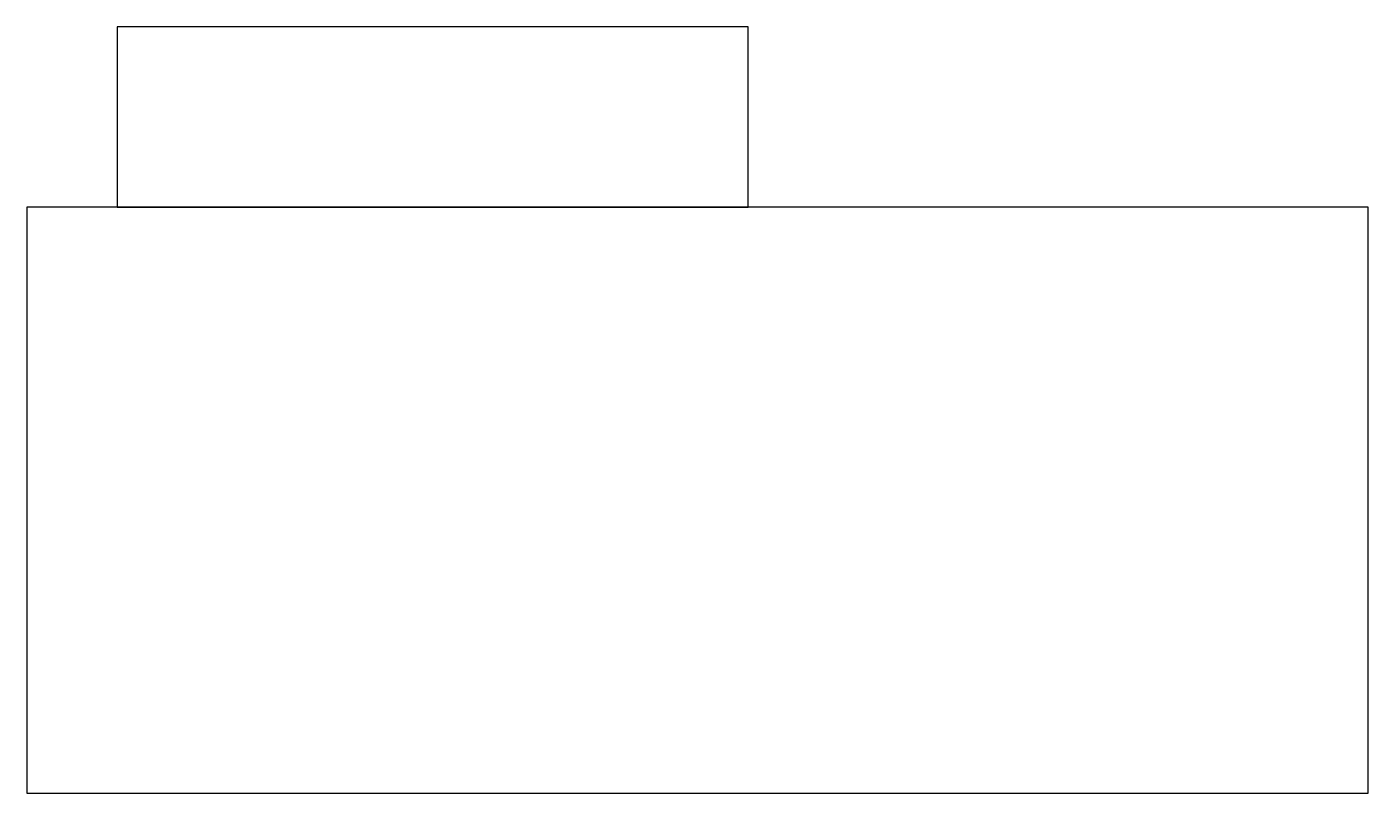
# Model space of a CAD drawing. Header units: inches. Extents: x 0 to 59.5, y 0 to 34.
import ezdxf

# ---------------------------------------------------------------- set-up
doc = ezdxf.new("R2010")
doc.units = ezdxf.units.IN
doc.header["$MEASUREMENT"] = 0

msp = doc.modelspace()

# ---------------------------------------------------------------- linework, layer by layer
for points in [[(4, 26), (32, 26), (32, 34), (4, 34)], [(0, 0), (59.5, 0), (59.5, 26), (0, 26)]]:
    msp.add_lwpolyline(points, close=True)

doc.saveas('drawing.dxf')
